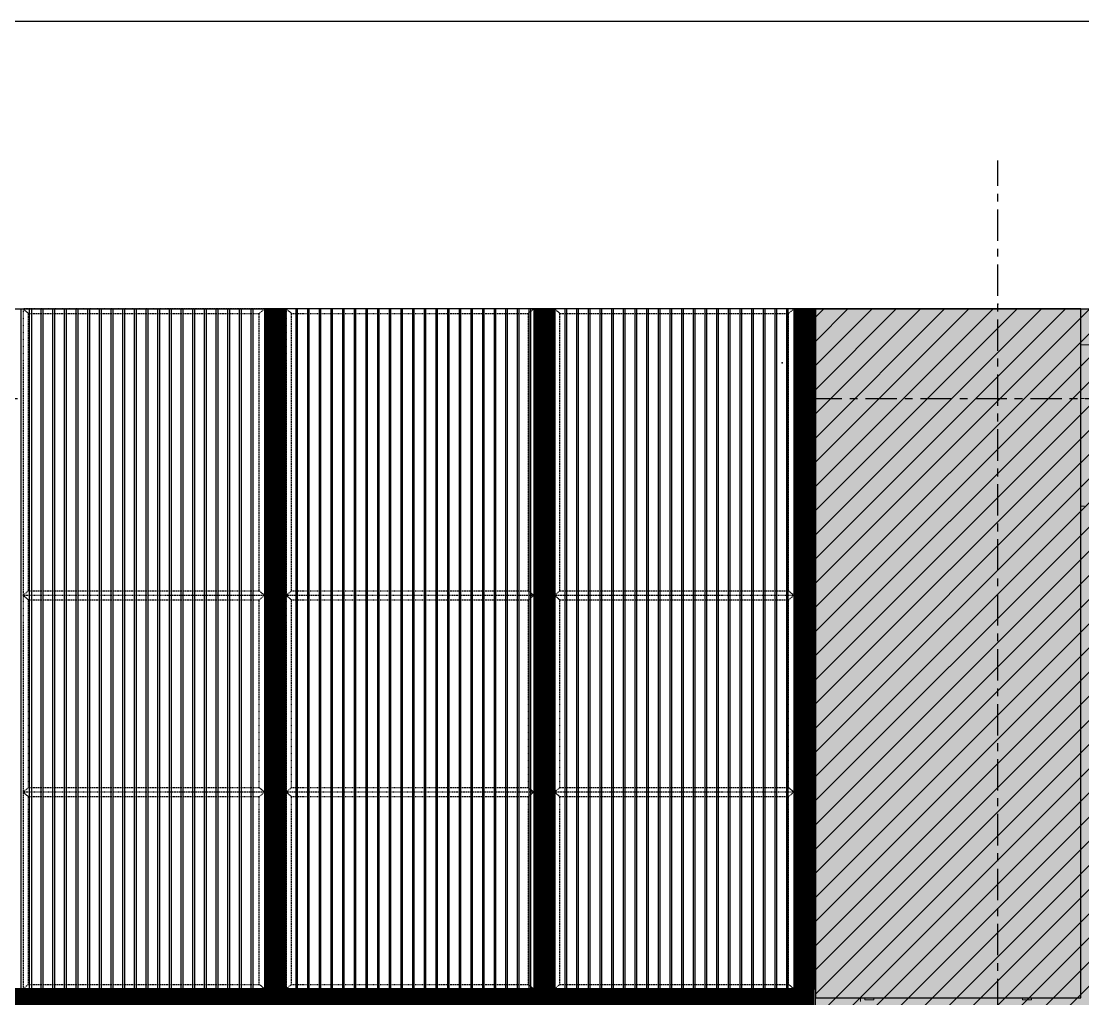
# Model space of a CAD drawing. Header units: millimetres. Extents: x 3774 to 718460, y -768339 to 192544.
# Drawn here: x 409014 to 414929, y -719312 to -713864 of the extents above; entities that cross this region are included whole.
import ezdxf
from ezdxf.enums import TextEntityAlignment as Align
from ezdxf.xclip import XClip

# ---------------------------------------------------------------- set-up
doc = ezdxf.new("R2010")
doc.units = ezdxf.units.MM
doc.header["$XCLIPFRAME"] = 0
doc.set_wipeout_variables(frame=1)
for name, pattern in [('TA_GL_000.70000', [1.925, 0.7, -0.175, 0.175, -0.175, 0.7]), ('TA_HL_001.00000', [6.5, 3.55, -2.95]), ('XKITLINE00', [0]), ('XKITLINE02', [4, 2, -2])]:
    doc.linetypes.add(name, pattern=pattern)
for name, color, linetype in [('000 - 0_SYM_DWG_GRID-BUBBLE_MAIN_COLOR_1', 7, 'Continuous'), ('000 - 0_SYM_DWG_GRIDLINE_MAIN_COLOR_251', 7, 'Continuous'), ('000 - CONCRETE_COL_HATCH_', 7, 'Continuous'), ('010 - ASPG_EXTR_MAIN_COLOR_2', 7, 'Continuous'), ('010 - ASPG_EXTR_WIPEOUT_', 7, 'Continuous'), ('010 - ASPG_FRAMING_MAIN_COLOR_1', 7, 'Continuous'), ('010 - ASPG_FRAMING_MAIN_COLOR_2', 7, 'Continuous'), ('010 - ASPG_FRAMING_SUB_COLOR_2', 7, 'Continuous'), ('010 - ASPG_FRAMING_SUB_COLOR_3', 7, 'Continuous'), ('010 - ASPG_FRAMING_WIPEOUT_', 7, 'Continuous'), ('DIM', 7, 'Continuous')]:
    doc.layers.add(name, color=color, linetype=linetype)
doc.layers.add('000_AREA_ASPG_AREA_HATCH_', color=7, linetype='Continuous', plot=False)
doc.layers.add('000_AREA_ASPG_AREA_MAIN_COLOR_1', color=7, linetype='Continuous', plot=False)
doc.layers.add('Bolt', color=7, linetype='Continuous', lineweight=0)
doc.layers.add('Part', color=7, linetype='Continuous', lineweight=0)
doc.styles.add('ARIAL', font='arial.ttf')
doc.styles.add('TA', font='', dxfattribs={"height": 4.5})
doc.styles.get('TA').set_extended_font_data('Cordia New')

# ---------------------------------------------------------------- blocks, each defined once
blk = doc.blocks.new('W-1-PP19-ST-ENT2_20260406-084955_STANDARD_PAPER_BLOCK')
at = {"layer": 'DIM', "color": 7}
blk.add_lwpolyline([(775, 0), (0, 0), (0, 443.999987), (775, 443.999987)], close=True, dxfattribs=at)
blk = doc.blocks.new('*U5902')
at = {"layer": '000 - 0_SYM_DWG_GRIDLINE_MAIN_COLOR_251', "color": 7, "linetype": 'ByBlock', "ltscale": 5}
blk.add_line((10, 0), (-759, 0), dxfattribs=at)
at = {"color": 7, "style": 'TA', "flags": 1}
blk.add_attdef('LOCATION', (6, -6), '', height=4.5, rotation=270, dxfattribs=at)
blk = doc.blocks.new('*U7974')
at = {"layer": '000 - 0_SYM_DWG_GRIDLINE_MAIN_COLOR_251', "color": 7, "linetype": 'ByBlock', "ltscale": 5}
blk.add_line((16, 0), (-354.34, 0), dxfattribs=at)
at = {"layer": '000 - 0_SYM_DWG_GRIDLINE_MAIN_COLOR_251', "color": 7}
blk.add_point((-338.34, 0), dxfattribs=at)
at = {"color": 7, "style": 'TA', "flags": 1}
blk.add_attdef('LOCATION', (6, -6), '', height=4.5, rotation=270, dxfattribs=at)
at = {"layer": '000 - 0_SYM_DWG_GRID-BUBBLE_MAIN_COLOR_1', "color": 7, "style": 'ARIAL'}
blk.add_attdef('GRID-HEAD', text='', height=4, rotation=90, dxfattribs=at).set_placement((34, 0), align=Align.MIDDLE_CENTER)
blk = doc.blocks.new('W-1-PP19-SE-ENT3_20260407-104913_PP19_ENT3_ELE1_DIMS_1')
at = {"layer": '000 - 0_SYM_DWG_GRIDLINE_MAIN_COLOR_251', "color": 7, "linetype": 'TA_GL_000.70000'}
for name, p, xscale, yscale, zscale, rotation in [('*U7974', (0, 101510), 50.00000000000007, 50.00000000000007, 50.00000000000007, 270), ('*U5902', (-27800, 118400), 50.00000000000003, 50.00000000000003, 50.00000000000003, 180), ('*U5902', (-27800, 117900), 50.00000000000003, 50.00000000000003, 50.00000000000003, 180)]:
    blk.add_blockref(name, p, dxfattribs=dict(at, xscale=xscale, yscale=yscale, zscale=zscale, rotation=rotation))
blk = doc.blocks.new('*A13064188')
at = {"layer": 'Part', "color": 7, "linetype": 'XKITLINE00', "lineweight": 0}
for p, q in [((2425.769529, -31.253462), (2328.969528, -31.253462)), ((2328.969528, -31.253462), (2328.969528, -33.653462)), ((2328.969528, -33.653462), (2363.435963, -33.653462)), ((2375.275963, -33.653462), (2375.435963, -33.653462))]:
    blk.add_line(p, q, dxfattribs=at)
blk = doc.blocks.new('*A13074189')
at = {"layer": 'Part', "color": 7, "linetype": 'XKITLINE00', "lineweight": 0}
for p, q in [((2331.369518, -33.653462), (2363.435963, -33.653462)), ((2331.369518, -38.453462), (2331.369518, -33.653462)), ((2375.275963, -33.653462), (2375.435963, -33.653462)), ((2331.369518, -38.453462), (2363.435963, -38.453462)), ((2375.275963, -38.453462), (2375.435963, -38.453462))]:
    blk.add_line(p, q, dxfattribs=at)
blk = doc.blocks.new('*A13214203')
at = {"layer": 'Part', "color": 7, "linetype": 'XKITLINE00', "lineweight": 0}
for p, q in [((2375.275963, -32.053462), (2363.435963, -32.053462)), ((2363.435963, -32.053462), (2363.435963, -60.373462)), ((2375.275963, -32.053462), (2375.275963, -60.373462)), ((2375.275963, -60.373462), (2363.435963, -60.373462))]:
    blk.add_line(p, q, dxfattribs=at)
blk = doc.blocks.new('*A15364418')
at = {"layer": 'Part', "color": 7, "linetype": 'XKITLINE00', "lineweight": 0}
for p, q in [((2363.049523, -78.053462), (2363.049523, -33.653462)), ((2363.049523, -33.653462), (2363.435963, -33.653462)), ((2365.449523, -60.533462), (2365.449523, -60.373462)), ((2363.049523, -78.053462), (2363.435963, -78.053462))]:
    blk.add_line(p, q, dxfattribs=at)
blk = doc.blocks.new('*A15374419')
at = {"layer": 'Part', "color": 7, "linetype": 'XKITLINE00', "lineweight": 0}
for p, q in [((2328.969518, -78.053462), (2328.969518, -33.653462)), ((2328.969518, -33.653462), (2331.369518, -33.653462)), ((2331.369518, -78.053462), (2331.369518, -33.653462)), ((2328.969518, -78.053462), (2331.369518, -78.053462))]:
    blk.add_line(p, q, dxfattribs=at)
blk = doc.blocks.new('*A15384420')
at = {"layer": 'Part', "color": 7, "linetype": 'XKITLINE00', "lineweight": 0}
for p, q in [((2359.449603, -38.773462), (2358.649603, -38.773462)), ((2358.649603, -44.053462), (2358.649603, -38.773462)), ((2359.449603, -44.053462), (2359.449603, -38.773462)), ((2358.649603, -56.053462), (2358.649603, -44.621462)), ((2359.449603, -56.053462), (2359.449603, -44.621462)), ((2358.649603, -68.053462), (2358.649603, -56.621462)), ((2359.449603, -68.053462), (2359.449603, -56.621462)), ((2358.649603, -80.053462), (2358.649603, -68.621462)), ((2359.449603, -80.053462), (2359.449603, -68.621462)), ((2358.649603, -82.133462), (2358.649603, -80.621462)), ((2359.449603, -82.133462), (2359.449603, -80.621462)), ((2358.649603, -82.133462), (2359.449603, -82.133462))]:
    blk.add_line(p, q, dxfattribs=at)
blk = doc.blocks.new('*A15394421')
at = {"layer": 'Part', "color": 7, "linetype": 'XKITLINE00', "lineweight": 0}
for p, q in [((2335.769518, -38.773462), (2334.969518, -38.773462)), ((2334.969518, -44.053462), (2334.969518, -38.773462)), ((2335.769518, -44.053462), (2335.769518, -38.773462)), ((2334.969518, -56.053462), (2334.969518, -44.621462)), ((2335.769518, -56.053462), (2335.769518, -44.621462)), ((2334.969518, -68.053462), (2334.969518, -56.621462)), ((2335.769518, -68.053462), (2335.769518, -56.621462)), ((2334.969518, -80.053462), (2334.969518, -68.621462)), ((2335.769518, -80.053462), (2335.769518, -68.621462)), ((2334.969518, -82.133462), (2334.969518, -80.621462)), ((2335.769518, -82.133462), (2335.769518, -80.621462)), ((2334.969518, -82.133462), (2335.769518, -82.133462))]:
    blk.add_line(p, q, dxfattribs=at)
blk = doc.blocks.new('*A16154497')
at = {"layer": 'Bolt', "color": 7, "linetype": 'XKITLINE02', "lineweight": 0}
for p, q in [((2329.313525, -56.621462), (2329.313525, -56.573462)), ((2329.313525, -56.621462), (2329.313525, -56.573462)), ((2329.433525, -56.573462), (2329.433525, -56.525462)), ((2329.433525, -56.573462), (2329.433525, -56.525462)), ((2329.489525, -56.684822), (2329.489525, -56.341462)), ((2329.489525, -56.684822), (2329.489525, -56.341462)), ((2329.545525, -56.573462), (2329.545525, -56.525462)), ((2329.545525, -56.573462), (2329.545525, -56.525462)), ((2329.665525, -56.621462), (2329.665525, -56.573462)), ((2329.665525, -56.621462), (2329.665525, -56.573462))]:
    blk.add_line(p, q, dxfattribs=at)
blk = doc.blocks.new('*A16164498')
at = {"layer": 'Bolt', "color": 7, "linetype": 'XKITLINE02', "lineweight": 0}
for p, q in [((2330.369525, -60.356822), (2330.369525, -60.013462)), ((2330.369525, -60.356822), (2330.369525, -60.013462)), ((2330.193525, -60.293462), (2330.193525, -60.213462)), ((2330.193525, -60.293462), (2330.193525, -60.213462)), ((2330.545525, -60.293462), (2330.545525, -60.213462)), ((2330.545525, -60.293462), (2330.545525, -60.213462))]:
    blk.add_line(p, q, dxfattribs=at)
blk = doc.blocks.new('*A16174499')
at = {"layer": 'Bolt', "color": 7, "linetype": 'XKITLINE00', "lineweight": 0}
for p, q in [((2330.257525, -59.933462), (2330.332117, -59.933462)), ((2330.369525, -59.821462), (2330.369525, -59.896054)), ((2330.369525, -60.045462), (2330.369525, -59.97087)), ((2330.481525, -59.933462), (2330.406933, -59.933462))]:
    blk.add_line(p, q, dxfattribs=at)
blk = doc.blocks.new('*A16184500')
at = {"layer": 'Bolt', "color": 7, "linetype": 'XKITLINE02', "lineweight": 0}
for p, q in [((2329.313522, -56.621462), (2329.313522, -56.573462)), ((2329.313522, -56.621462), (2329.313522, -56.573462)), ((2329.433522, -56.573462), (2329.433522, -56.525462)), ((2329.433522, -56.573462), (2329.433522, -56.525462)), ((2329.489522, -56.684822), (2329.489522, -56.341462)), ((2329.489522, -56.684822), (2329.489522, -56.341462)), ((2329.545522, -56.573462), (2329.545522, -56.525462)), ((2329.545522, -56.573462), (2329.545522, -56.525462)), ((2329.665522, -56.621462), (2329.665522, -56.573462)), ((2329.665522, -56.621462), (2329.665522, -56.573462))]:
    blk.add_line(p, q, dxfattribs=at)
blk = doc.blocks.new('*A16194501')
at = {"layer": 'Bolt', "color": 7, "linetype": 'XKITLINE02', "lineweight": 0}
for p, q in [((2330.369526, -60.356822), (2330.369526, -60.013462)), ((2330.369526, -60.356822), (2330.369526, -60.013462)), ((2330.193526, -60.293462), (2330.193526, -60.213462)), ((2330.193526, -60.293462), (2330.193526, -60.213462)), ((2330.545526, -60.293462), (2330.545526, -60.213462)), ((2330.545526, -60.293462), (2330.545526, -60.213462))]:
    blk.add_line(p, q, dxfattribs=at)
blk = doc.blocks.new('*A16204502')
at = {"layer": 'Bolt', "color": 7, "linetype": 'XKITLINE00', "lineweight": 0}
for p, q in [((2330.257526, -59.933462), (2330.332118, -59.933462)), ((2330.369526, -59.821462), (2330.369526, -59.896054)), ((2330.369526, -60.045462), (2330.369526, -59.97087)), ((2330.481526, -59.933462), (2330.406934, -59.933462))]:
    blk.add_line(p, q, dxfattribs=at)
blk = doc.blocks.new('*A16214503')
at = {"layer": 'Bolt', "color": 7, "linetype": 'XKITLINE02', "lineweight": 0}
for p, q in [((2329.489525, -44.684822), (2329.489525, -44.341462)), ((2329.489525, -44.684822), (2329.489525, -44.341462)), ((2329.313525, -44.621462), (2329.313525, -44.573462)), ((2329.313525, -44.621462), (2329.313525, -44.573462)), ((2329.433525, -44.573462), (2329.433525, -44.525462)), ((2329.433525, -44.573462), (2329.433525, -44.525462)), ((2329.545525, -44.573462), (2329.545525, -44.525462)), ((2329.545525, -44.573462), (2329.545525, -44.525462)), ((2329.665525, -44.621462), (2329.665525, -44.573462)), ((2329.665525, -44.621462), (2329.665525, -44.573462))]:
    blk.add_line(p, q, dxfattribs=at)
blk = doc.blocks.new('*A16224504')
at = {"layer": 'Bolt', "color": 7, "linetype": 'XKITLINE02', "lineweight": 0}
for p, q in [((2329.489522, -44.684822), (2329.489522, -44.341462)), ((2329.489522, -44.684822), (2329.489522, -44.341462)), ((2329.313522, -44.621462), (2329.313522, -44.573462)), ((2329.313522, -44.621462), (2329.313522, -44.573462)), ((2329.433522, -44.573462), (2329.433522, -44.525462)), ((2329.433522, -44.573462), (2329.433522, -44.525462)), ((2329.545522, -44.573462), (2329.545522, -44.525462)), ((2329.545522, -44.573462), (2329.545522, -44.525462)), ((2329.665522, -44.621462), (2329.665522, -44.573462)), ((2329.665522, -44.621462), (2329.665522, -44.573462))]:
    blk.add_line(p, q, dxfattribs=at)
blk = doc.blocks.new('*A16394521')
at = {"layer": 'Bolt', "color": 7, "linetype": 'XKITLINE00', "lineweight": 0}
for p, q in [((2330.257526, -38.973462), (2330.332118, -38.973462)), ((2330.369526, -38.861462), (2330.369526, -38.936054)), ((2330.369526, -39.085462), (2330.369526, -39.01087)), ((2330.481526, -38.973462), (2330.406934, -38.973462))]:
    blk.add_line(p, q, dxfattribs=at)
blk = doc.blocks.new('*A16404522')
at = {"layer": 'Bolt', "color": 7, "linetype": 'XKITLINE02', "lineweight": 0}
for p, q in [((2330.193526, -38.613462), (2330.193526, -38.693462)), ((2330.193526, -38.613462), (2330.193526, -38.693462)), ((2330.369526, -38.550102), (2330.369526, -38.893462)), ((2330.369526, -38.550102), (2330.369526, -38.893462)), ((2330.545526, -38.613462), (2330.545526, -38.693462)), ((2330.545526, -38.613462), (2330.545526, -38.693462))]:
    blk.add_line(p, q, dxfattribs=at)
blk = doc.blocks.new('*A16414523')
at = {"layer": 'Bolt', "color": 7, "linetype": 'XKITLINE00', "lineweight": 0}
for p, q in [((2330.257525, -38.973462), (2330.332117, -38.973462)), ((2330.369525, -38.861462), (2330.369525, -38.936054)), ((2330.369525, -39.085462), (2330.369525, -39.01087)), ((2330.481525, -38.973462), (2330.406933, -38.973462))]:
    blk.add_line(p, q, dxfattribs=at)
blk = doc.blocks.new('*A16424524')
at = {"layer": 'Bolt', "color": 7, "linetype": 'XKITLINE02', "lineweight": 0}
for p, q in [((2330.193525, -38.613462), (2330.193525, -38.693462)), ((2330.193525, -38.613462), (2330.193525, -38.693462)), ((2330.369525, -38.550102), (2330.369525, -38.893462)), ((2330.369525, -38.550102), (2330.369525, -38.893462)), ((2330.545525, -38.613462), (2330.545525, -38.693462)), ((2330.545525, -38.613462), (2330.545525, -38.693462))]:
    blk.add_line(p, q, dxfattribs=at)
blk = doc.blocks.new('*A16434525')
at = {"layer": 'Part', "color": 7, "linetype": 'XKITLINE00', "lineweight": 0}
for p, q in [((2362.889518, -56.053462), (2331.529518, -56.053462)), ((2331.529518, -56.573462), (2331.529518, -56.053462)), ((2362.889518, -56.573462), (2362.889518, -56.053462)), ((2362.889518, -56.573462), (2331.529518, -56.573462))]:
    blk.add_line(p, q, dxfattribs=at)
blk = doc.blocks.new('*A16444526')
at = {"layer": 'Part', "color": 7, "linetype": 'XKITLINE00', "lineweight": 0}
for p, q in [((2362.889518, -44.053462), (2331.529518, -44.053462)), ((2331.529518, -44.573462), (2331.529518, -44.053462)), ((2362.889518, -44.573462), (2362.889518, -44.053462)), ((2362.889518, -44.573462), (2331.529518, -44.573462))]:
    blk.add_line(p, q, dxfattribs=at)
blk = doc.blocks.new('*A16454527')
at = {"layer": 'Part', "color": 7, "linetype": 'XKITLINE00', "lineweight": 0}
for p, q in [((2358.649603, -44.573462), (2358.649603, -44.621462)), ((2358.649603, -44.621462), (2359.449603, -44.621462)), ((2359.449603, -44.621462), (2359.449603, -44.573462))]:
    blk.add_line(p, q, dxfattribs=at)
blk = doc.blocks.new('*A16464528')
at = {"layer": 'Part', "color": 7, "linetype": 'XKITLINE00', "lineweight": 0}
for p, q in [((2359.025603, -45.421462), (2359.025603, -44.621462)), ((2359.025603, -44.621462), (2359.073603, -44.621462)), ((2359.025603, -44.861462), (2359.073603, -44.861462)), ((2359.073603, -45.421462), (2359.073603, -44.621462)), ((2359.025603, -45.421462), (2359.073603, -45.421462))]:
    blk.add_line(p, q, dxfattribs=at)
blk = doc.blocks.new('*A16474529')
at = {"layer": 'Part', "color": 7, "linetype": 'XKITLINE00', "lineweight": 0}
for p, q in [((2358.649603, -56.573462), (2358.649603, -56.621462)), ((2358.649603, -56.621462), (2359.449603, -56.621462)), ((2359.449603, -56.621462), (2359.449603, -56.573462))]:
    blk.add_line(p, q, dxfattribs=at)
blk = doc.blocks.new('*A16484530')
at = {"layer": 'Part', "color": 7, "linetype": 'XKITLINE00', "lineweight": 0}
for p, q in [((2359.025603, -57.421462), (2359.025603, -56.621462)), ((2359.025603, -56.621462), (2359.073603, -56.621462)), ((2359.073603, -57.421462), (2359.073603, -56.621462)), ((2359.025603, -56.861462), (2359.073603, -56.861462)), ((2359.025603, -57.421462), (2359.073603, -57.421462))]:
    blk.add_line(p, q, dxfattribs=at)
blk = doc.blocks.new('*A16494531')
at = {"layer": 'Part', "color": 7, "linetype": 'XKITLINE00', "lineweight": 0}
for p, q in [((2365.635964, -60.453462), (2365.635964, -60.373462)), ((2365.635964, -60.453462), (2366.035964, -60.453462)), ((2365.675964, -60.393462), (2365.675964, -60.373462)), ((2366.035964, -60.393462), (2365.675964, -60.393462)), ((2366.035964, -60.453462), (2366.035964, -60.393462))]:
    blk.add_line(p, q, dxfattribs=at)
blk = doc.blocks.new('*A16514533')
at = {"layer": 'Part', "color": 7, "linetype": 'XKITLINE00', "lineweight": 0}
for p, q in [((2334.969518, -56.573462), (2334.969518, -56.621462)), ((2334.969518, -56.621462), (2335.769518, -56.621462)), ((2335.769518, -56.621462), (2335.769518, -56.573462))]:
    blk.add_line(p, q, dxfattribs=at)
blk = doc.blocks.new('*A16524534')
at = {"layer": 'Part', "color": 7, "linetype": 'XKITLINE00', "lineweight": 0}
for p, q in [((2335.345518, -57.421462), (2335.345518, -56.621462)), ((2335.345518, -56.621462), (2335.393518, -56.621462)), ((2335.393518, -57.421462), (2335.393518, -56.621462)), ((2335.345518, -56.861462), (2335.393518, -56.861462)), ((2335.345518, -57.421462), (2335.393518, -57.421462))]:
    blk.add_line(p, q, dxfattribs=at)
blk = doc.blocks.new('*A16534535')
at = {"layer": 'Part', "color": 7, "linetype": 'XKITLINE00', "lineweight": 0}
for p, q in [((2334.969518, -44.573462), (2334.969518, -44.621462)), ((2334.969518, -44.621462), (2335.769518, -44.621462)), ((2335.769518, -44.621462), (2335.769518, -44.573462))]:
    blk.add_line(p, q, dxfattribs=at)
blk = doc.blocks.new('*A16544536')
at = {"layer": 'Part', "color": 7, "linetype": 'XKITLINE00', "lineweight": 0}
for p, q in [((2335.345518, -45.421462), (2335.345518, -44.621462)), ((2335.345518, -44.621462), (2335.393518, -44.621462)), ((2335.345518, -44.861462), (2335.393518, -44.861462)), ((2335.393518, -45.421462), (2335.393518, -44.621462)), ((2335.345518, -45.421462), (2335.393518, -45.421462))]:
    blk.add_line(p, q, dxfattribs=at)
blk = doc.blocks.new('*A16754557')
at = {"layer": 'Bolt'}
for points in [[(2358.754, -44.573), (2358.754, -44.525), (2358.866, -44.525), (2358.866, -44.573)], [(2358.754, -44.621), (2358.754, -44.573), (2358.866, -44.573), (2358.866, -44.621)], [(2359.234, -44.573), (2359.234, -44.525), (2359.346, -44.525), (2359.346, -44.573)], [(2359.234, -44.621), (2359.234, -44.573), (2359.346, -44.573), (2359.346, -44.621)]]:
    blk.add_hatch(color=7, dxfattribs=at).paths.add_polyline_path(points, flags=17)
at = {"layer": 'Bolt', "color": 7, "linetype": 'XKITLINE00', "lineweight": 0}
for p, q in [((2358.81, -44.685), (2358.81, -44.341)), ((2359.29, -44.685), (2359.29, -44.341)), ((2358.754, -44.573), (2358.754, -44.525)), ((2358.754, -44.621), (2358.754, -44.573)), ((2358.866, -44.573), (2358.866, -44.525)), ((2358.866, -44.621), (2358.866, -44.573)), ((2359.234, -44.573), (2359.234, -44.525)), ((2359.234, -44.621), (2359.234, -44.573)), ((2359.346, -44.573), (2359.346, -44.525)), ((2359.346, -44.621), (2359.346, -44.573))]:
    blk.add_line(p, q, dxfattribs=at)
blk = doc.blocks.new('*A16764558')
at = {"layer": 'Bolt'}
for points in [[(2358.754, -56.573), (2358.754, -56.525), (2358.866, -56.525), (2358.866, -56.573)], [(2358.754, -56.621), (2358.754, -56.573), (2358.866, -56.573), (2358.866, -56.621)], [(2359.234, -56.573), (2359.234, -56.525), (2359.346, -56.525), (2359.346, -56.573)], [(2359.234, -56.621), (2359.234, -56.573), (2359.346, -56.573), (2359.346, -56.621)]]:
    blk.add_hatch(color=7, dxfattribs=at).paths.add_polyline_path(points, flags=17)
at = {"layer": 'Bolt', "color": 7, "linetype": 'XKITLINE00', "lineweight": 0}
for p, q in [((2358.754, -56.573), (2358.754, -56.525)), ((2358.754, -56.621), (2358.754, -56.573)), ((2358.81, -56.685), (2358.81, -56.341)), ((2358.866, -56.573), (2358.866, -56.525)), ((2358.866, -56.621), (2358.866, -56.573)), ((2359.234, -56.573), (2359.234, -56.525)), ((2359.234, -56.621), (2359.234, -56.573)), ((2359.29, -56.685), (2359.29, -56.341)), ((2359.346, -56.573), (2359.346, -56.525)), ((2359.346, -56.621), (2359.346, -56.573))]:
    blk.add_line(p, q, dxfattribs=at)
blk = doc.blocks.new('*A16774559')
at = {"layer": 'Bolt'}
for points in [[(2335.074, -56.573), (2335.074, -56.525), (2335.186, -56.525), (2335.186, -56.573)], [(2335.074, -56.621), (2335.074, -56.573), (2335.186, -56.573), (2335.186, -56.621)], [(2335.554, -56.573), (2335.554, -56.525), (2335.666, -56.525), (2335.666, -56.573)], [(2335.554, -56.621), (2335.554, -56.573), (2335.666, -56.573), (2335.666, -56.621)]]:
    blk.add_hatch(color=7, dxfattribs=at).paths.add_polyline_path(points, flags=17)
at = {"layer": 'Bolt', "color": 7, "linetype": 'XKITLINE00', "lineweight": 0}
for p, q in [((2335.074, -56.573), (2335.074, -56.525)), ((2335.074, -56.621), (2335.074, -56.573)), ((2335.13, -56.685), (2335.13, -56.341)), ((2335.186, -56.573), (2335.186, -56.525)), ((2335.186, -56.621), (2335.186, -56.573)), ((2335.554, -56.573), (2335.554, -56.525)), ((2335.554, -56.621), (2335.554, -56.573)), ((2335.61, -56.685), (2335.61, -56.341)), ((2335.666, -56.573), (2335.666, -56.525)), ((2335.666, -56.621), (2335.666, -56.573))]:
    blk.add_line(p, q, dxfattribs=at)
blk = doc.blocks.new('*A16784560')
at = {"layer": 'Bolt'}
for points in [[(2335.074, -44.573), (2335.074, -44.525), (2335.186, -44.525), (2335.186, -44.573)], [(2335.074, -44.621), (2335.074, -44.573), (2335.186, -44.573), (2335.186, -44.621)], [(2335.554, -44.573), (2335.554, -44.525), (2335.666, -44.525), (2335.666, -44.573)], [(2335.554, -44.621), (2335.554, -44.573), (2335.666, -44.573), (2335.666, -44.621)]]:
    blk.add_hatch(color=7, dxfattribs=at).paths.add_polyline_path(points, flags=17)
at = {"layer": 'Bolt', "color": 7, "linetype": 'XKITLINE00', "lineweight": 0}
for p, q in [((2335.13, -44.685), (2335.13, -44.341)), ((2335.61, -44.685), (2335.61, -44.341)), ((2335.074, -44.573), (2335.074, -44.525)), ((2335.074, -44.621), (2335.074, -44.573)), ((2335.186, -44.573), (2335.186, -44.525)), ((2335.186, -44.621), (2335.186, -44.573)), ((2335.554, -44.573), (2335.554, -44.525)), ((2335.554, -44.621), (2335.554, -44.573)), ((2335.666, -44.573), (2335.666, -44.525)), ((2335.666, -44.621), (2335.666, -44.573))]:
    blk.add_line(p, q, dxfattribs=at)
blk = doc.blocks.new('*A16914573')
at = {"layer": 'Part', "color": 7, "linetype": 'XKITLINE00', "lineweight": 0}
for p, q in [((2372.675964, -60.453462), (2372.675964, -60.373462)), ((2372.675964, -60.453462), (2373.075964, -60.453462)), ((2372.715964, -60.393462), (2372.715964, -60.373462)), ((2373.075964, -60.393462), (2372.715964, -60.393462)), ((2373.075964, -60.453462), (2373.075964, -60.393462))]:
    blk.add_line(p, q, dxfattribs=at)
blk = doc.blocks.new('*A16924574')
at = {"layer": 'Part', "color": 7, "linetype": 'XKITLINE00', "lineweight": 0}
for p, q in [((2334.489518, -38.693462), (2334.489518, -38.613462)), ((2334.489518, -38.613462), (2336.249518, -38.613462)), ((2334.489518, -38.693462), (2336.249518, -38.693462)), ((2336.249518, -38.693462), (2336.249518, -38.613462))]:
    blk.add_line(p, q, dxfattribs=at)
blk = doc.blocks.new('*A16934575')
at = {"layer": 'Part', "color": 7, "linetype": 'XKITLINE00', "lineweight": 0}
for p, q in [((2334.489518, -38.613462), (2334.329518, -38.453462)), ((2336.249518, -38.613462), (2334.489518, -38.613462)), ((2336.409518, -38.453462), (2336.249518, -38.613462))]:
    blk.add_line(p, q, dxfattribs=at)
blk = doc.blocks.new('*A16944576')
at = {"layer": 'Part', "color": 7, "linetype": 'XKITLINE00', "lineweight": 0}
for p, q in [((2335.393518, -38.773462), (2335.393518, -38.693462)), ((2335.433518, -38.773462), (2335.433518, -38.733462)), ((2335.433518, -38.733462), (2335.873518, -38.733462)), ((2335.873518, -38.733462), (2335.873518, -38.693462))]:
    blk.add_line(p, q, dxfattribs=at)
blk = doc.blocks.new('*A16954577')
at = {"layer": 'Part', "color": 7, "linetype": 'XKITLINE00', "lineweight": 0}
for p, q in [((2358.169603, -38.693462), (2358.169603, -38.613462)), ((2358.169603, -38.613462), (2359.929603, -38.613462)), ((2358.169603, -38.693462), (2359.929603, -38.693462)), ((2359.929603, -38.693462), (2359.929603, -38.613462))]:
    blk.add_line(p, q, dxfattribs=at)
blk = doc.blocks.new('*A16964578')
at = {"layer": 'Part', "color": 7, "linetype": 'XKITLINE00', "lineweight": 0}
for p, q in [((2358.169603, -38.613462), (2358.009603, -38.453462)), ((2359.929603, -38.613462), (2358.169603, -38.613462)), ((2360.089603, -38.453462), (2359.929603, -38.613462))]:
    blk.add_line(p, q, dxfattribs=at)
blk = doc.blocks.new('*A16974579')
at = {"layer": 'Part', "color": 7, "linetype": 'XKITLINE00', "lineweight": 0}
for p, q in [((2359.073603, -38.773462), (2359.073603, -38.693462)), ((2359.113603, -38.773462), (2359.113603, -38.733462)), ((2359.113603, -38.733462), (2359.553603, -38.733462)), ((2359.553603, -38.733462), (2359.553603, -38.693462))]:
    blk.add_line(p, q, dxfattribs=at)
blk = doc.blocks.new('*A16984580')
at = {"layer": 'Bolt', "color": 7, "linetype": 'XKITLINE02', "lineweight": 0}
for p, q in [((2335.282158, -38.973462), (2335.625518, -38.973462)), ((2335.345518, -38.917462), (2335.393518, -38.917462)), ((2335.345518, -39.029462), (2335.393518, -39.029462)), ((2335.393518, -38.917462), (2335.433518, -38.917462)), ((2335.393518, -39.029462), (2335.433518, -39.029462))]:
    blk.add_line(p, q, dxfattribs=at)
blk = doc.blocks.new('*A16994581')
at = {"layer": 'Bolt'}
for points in [[(2334.786, -38.613), (2334.786, -38.693), (2334.674, -38.693), (2334.674, -38.613)], [(2336.066, -38.613), (2336.066, -38.693), (2335.954, -38.693), (2335.954, -38.613)]]:
    blk.add_hatch(color=7, dxfattribs=at).paths.add_polyline_path(points, flags=17)
at = {"layer": 'Bolt', "color": 7, "linetype": 'XKITLINE00', "lineweight": 0}
for p, q in [((2334.674, -38.613), (2334.674, -38.693)), ((2334.73, -38.55), (2334.73, -38.893)), ((2334.786, -38.613), (2334.786, -38.693)), ((2335.954, -38.613), (2335.954, -38.693)), ((2336.01, -38.55), (2336.01, -38.893)), ((2336.066, -38.613), (2336.066, -38.693))]:
    blk.add_line(p, q, dxfattribs=at)
blk = doc.blocks.new('*A17004582')
at = {"layer": 'Bolt', "color": 7, "linetype": 'XKITLINE02', "lineweight": 0}
for p, q in [((2358.962243, -38.973462), (2359.305603, -38.973462)), ((2359.025603, -38.917462), (2359.073603, -38.917462)), ((2359.025603, -39.029462), (2359.073603, -39.029462)), ((2359.073603, -38.917462), (2359.113603, -38.917462)), ((2359.073603, -39.029462), (2359.113603, -39.029462))]:
    blk.add_line(p, q, dxfattribs=at)
blk = doc.blocks.new('*A17014583')
at = {"layer": 'Bolt'}
for points in [[(2358.466, -38.613), (2358.466, -38.693), (2358.354, -38.693), (2358.354, -38.613)], [(2359.746, -38.613), (2359.746, -38.693), (2359.634, -38.693), (2359.634, -38.613)]]:
    blk.add_hatch(color=7, dxfattribs=at).paths.add_polyline_path(points, flags=17)
at = {"layer": 'Bolt', "color": 7, "linetype": 'XKITLINE00', "lineweight": 0}
for p, q in [((2358.354, -38.613), (2358.354, -38.693)), ((2358.41, -38.55), (2358.41, -38.893)), ((2358.466, -38.613), (2358.466, -38.693)), ((2359.634, -38.613), (2359.634, -38.693)), ((2359.69, -38.55), (2359.69, -38.893)), ((2359.746, -38.613), (2359.746, -38.693))]:
    blk.add_line(p, q, dxfattribs=at)
blk = doc.blocks.new('*U8561')
at = {"color": 7}
blk.add_wipeout([(0, 0), (1480, 0), (1480, 3840), (0, 3840)], dxfattribs=at)
blk.add_lwpolyline([(0, 0), (1480, 0), (1480, 3840), (0, 3840)], close=True, dxfattribs=at)
blk = doc.blocks.new('W-1-PP19-SE-ENT3_20260407-111149_PP19_ENT3_SE_ELE3')
at = {"color": 7, "lineweight": 0, "xscale": 125, "yscale": 125, "zscale": 125}
for name in ['*A13064188', '*A13214203', '*A15374419', '*A13074189', '*A15364418', '*A16424524', '*A16404522', '*A16414523', '*A16394521', '*A16934575', '*A16924574', '*A16994581', '*A15394421', '*A16944576', '*A16964578', '*A16954577', '*A17014583', '*A15384420', '*A16974579', '*A16984580', '*A17004582', '*A16444526', '*A16224504', '*A16214503', '*A16784560', '*A16754557', '*A16534535', '*A16544536', '*A16454527', '*A16464528', '*A16184500', '*A16154497', '*A16434525', '*A16774559', '*A16764558', '*A16514533', '*A16524534', '*A16474529', '*A16484530', '*A16164498', '*A16194501', '*A16174499', '*A16204502', '*A16494531', '*A16914573']:
    blk.add_blockref(name, (-296446.190625, 122106.68275), dxfattribs=at)
at = {"color": 7}
blk.add_blockref('*U8561', (-1016.69525, 114560), dxfattribs=at)
blk = doc.blocks.new('A$Cc95a8f7c')
at = {"layer": '000 - CONCRETE_COL_HATCH_', "transparency": 33554585}
h = blk.add_hatch(dxfattribs=at)
h.set_pattern_fill('AR-CONC', scale=2.5)
h.paths.add_polyline_path([(-9706.691625, -12559.999625), (-14206.257875, -12559.999625), (-14206.257875, -15540), (-24.997375, -15540), (-24.997375, -12559.999625), (-3726.691625, -12559.999625), (-3726.691625, 300), (-9706.691625, 300)])
h = blk.add_hatch(dxfattribs=at)
h.set_pattern_fill('ANSI31', scale=30)
h.paths.add_polyline_path([(-3726.691625, -12559.999625), (-24.997375, -12559.999625), (-24.997375, -15540), (-14206.257875, -15540), (-14206.257875, -12559.999625), (-9706.691625, -12559.999625), (-9706.691625, 300), (-3726.691625, 300)])
at = {"layer": '000 - CONCRETE_COL_HATCH_', "color": 7}
blk.add_lwpolyline([(-3726.691625, -12559.999625), (-24.997375, -12559.999625), (-24.997375, -15540), (-14206.257875, -15540), (-14206.257875, -12559.999625), (-9706.691625, -12559.999625), (-9706.691625, 300), (-3726.691625, 300)], close=True, dxfattribs=at)
blk.add_lwpolyline([(-3726.691625, -12559.999625), (-24.997375, -12559.999625), (-24.997375, -15540), (-14206.257875, -15540), (-14206.257875, -12559.999625), (-9706.691625, -12559.999625), (-9706.691625, 300), (-3726.691625, 300)], close=True, dxfattribs=at)
blk.add_lwpolyline([(-3726.691625, -12559.999625), (-24.997375, -12559.999625), (-24.997375, -15540), (-14206.257875, -15540), (-14206.257875, -12559.999625), (-9706.691625, -12559.999625), (-9706.691625, 300), (-3726.691625, 300)], close=True, dxfattribs=at)
blk.add_lwpolyline([(-3726.691625, -12559.999625), (-24.997375, -12559.999625), (-24.997375, -15540), (-14206.257875, -15540), (-14206.257875, -12559.999625), (-9706.691625, -12559.999625), (-9706.691625, 300), (-3726.691625, 300)], close=True, dxfattribs=at)
blk = doc.blocks.new('W-1-PP19-SE-ENT3_20260407-141310_PP19_ENT3_PRECAST_HATCH')
at = {"color": 7}
blk.add_blockref('A$Cc95a8f7c', (-46357.4, 85502.9), dxfattribs=at)
blk = doc.blocks.new('W-1-PP19-SE-ENT3_20260407-141433PP19_ENT3_PRECAST_HATCH')
at = {"color": 7}
blk.add_blockref('W-1-PP19-SE-ENT3_20260407-141310_PP19_ENT3_PRECAST_HATCH', (55047.4, 32597.1), dxfattribs=at)
blk = doc.blocks.new('*U8523')
at = {"color": 7}
blk.add_wipeout([(0, 0), (77.5, 0), (77.5, 3800.000375), (0, 3800.000375)], dxfattribs=at)
blk.add_lwpolyline([(0, 0), (77.5, 0), (77.5, 3800.000375), (0, 3800.000375)], close=True, dxfattribs=at)
blk = doc.blocks.new('*U7965')
at = {"color": 7}
blk.add_wipeout([(0, -40), (4413, -40), (4413, 40), (0, 40)], dxfattribs=at).dxf.layer = '010 - ASPG_FRAMING_WIPEOUT_'
at = {"layer": '010 - ASPG_FRAMING_MAIN_COLOR_2', "color": 7}
blk.add_lwpolyline([(0, -40), (4413, -40), (4413, 40), (0, 40)], close=True, dxfattribs=at)
at = {"color": 7}
for points in [[(0, 40), (4493.8, 40), (4493.8, 50), (0, 50)], [(0, -50), (4493.8, -50), (4493.8, -40), (0, -40)]]:
    blk.add_wipeout(points, dxfattribs=at).dxf.layer = '010 - ASPG_FRAMING_WIPEOUT_'
at = {"layer": '010 - ASPG_FRAMING_MAIN_COLOR_1', "color": 7}
for points in [[(0, 40), (4493.8, 40), (4493.8, 50), (0, 50)], [(0, -50), (4493.8, -50), (4493.8, -40), (0, -40)]]:
    blk.add_lwpolyline(points, close=True, dxfattribs=at)
blk = doc.blocks.new('*U8025')
at = {"color": 7}
blk.add_wipeout([(50, 0), (1416.3, 0), (1416.3, 3790), (50, 3790)], dxfattribs=at).dxf.layer = '010 - ASPG_EXTR_WIPEOUT_'
at = {"layer": '010 - ASPG_EXTR_MAIN_COLOR_2', "color": 7}
for points in [[(125, 0), (135.2, 0), (135.2, 3790), (125, 3790)], [(190, 0), (200.2, 0), (200.2, 3790), (190, 3790)], [(255, 0), (265.2, 0), (265.2, 3790), (255, 3790)], [(320, 0), (330.2, 0), (330.2, 3790), (320, 3790)], [(385, 0), (395.2, 0), (395.2, 3790), (385, 3790)], [(450, 0), (460.2, 0), (460.2, 3790), (450, 3790)], [(515, 0), (525.2, 0), (525.2, 3790), (515, 3790)], [(580, 0), (590.2, 0), (590.2, 3790), (580, 3790)], [(645, 0), (655.2, 0), (655.2, 3790), (645, 3790)], [(710, 0), (720.2, 0), (720.2, 3790), (710, 3790)], [(775, 0), (785.2, 0), (785.2, 3790), (775, 3790)], [(840, 0), (850.2, 0), (850.2, 3790), (840, 3790)], [(905, 0), (915.2, 0), (915.2, 3790), (905, 3790)], [(970, 0), (980.2, 0), (980.2, 3790), (970, 3790)], [(1035, 0), (1045.2, 0), (1045.2, 3790), (1035, 3790)], [(1100, 0), (1110.2, 0), (1110.2, 3790), (1100, 3790)], [(1165, 0), (1175.2, 0), (1175.2, 3790), (1165, 3790)], [(1230, 0), (1240.2, 0), (1240.2, 3790), (1230, 3790)], [(1295, 0), (1305.2, 0), (1305.2, 3790), (1295, 3790)], [(1360, 0), (1370.2, 0), (1370.2, 3790), (1360, 3790)]]:
    blk.add_lwpolyline(points, close=True, dxfattribs=at)
at = {"layer": '010 - ASPG_FRAMING_SUB_COLOR_2', "color": 7}
blk.add_lwpolyline([(50, 0), (1416.3, 0), (1416.3, 3790), (50, 3790)], close=True, dxfattribs=at)
at = {"color": 7}
blk.add_wipeout([(-50, 0), (50, 0), (50, 3790), (-50, 3790)], dxfattribs=at).dxf.layer = '010 - ASPG_EXTR_WIPEOUT_'
at = {"layer": '010 - ASPG_FRAMING_MAIN_COLOR_1', "color": 7}
for points in [[(-50, 0), (-40, 0), (-40, 3790), (-50, 3790)], [(40, 0), (50, 0), (50, 3790), (40, 3790)]]:
    blk.add_lwpolyline(points, close=True, dxfattribs=at)
at = {"layer": '010 - ASPG_FRAMING_SUB_COLOR_2', "color": 7}
blk.add_lwpolyline([(-50, 0), (50, 0), (50, 3790), (-50, 3790)], close=True, dxfattribs=at)
blk = doc.blocks.new('*U8024')
at = {"color": 7}
blk.add_wipeout([(50, 0), (1450, 0), (1450, 3790), (50, 3790)], dxfattribs=at).dxf.layer = '010 - ASPG_EXTR_WIPEOUT_'
at = {"layer": '010 - ASPG_EXTR_MAIN_COLOR_2', "color": 7}
for points in [[(113.3, 0), (123.5, 0), (123.5, 3790), (113.3, 3790)], [(178.3, 0), (188.5, 0), (188.5, 3790), (178.3, 3790)], [(243.3, 0), (253.5, 0), (253.5, 3790), (243.3, 3790)], [(308.3, 0), (318.5, 0), (318.5, 3790), (308.3, 3790)], [(373.3, 0), (383.5, 0), (383.5, 3790), (373.3, 3790)], [(438.3, 0), (448.5, 0), (448.5, 3790), (438.3, 3790)], [(503.3, 0), (513.5, 0), (513.5, 3790), (503.3, 3790)], [(568.3, 0), (578.5, 0), (578.5, 3790), (568.3, 3790)], [(633.3, 0), (643.5, 0), (643.5, 3790), (633.3, 3790)], [(698.3, 0), (708.5, 0), (708.5, 3790), (698.3, 3790)], [(763.3, 0), (773.5, 0), (773.5, 3790), (763.3, 3790)], [(828.3, 0), (838.5, 0), (838.5, 3790), (828.3, 3790)], [(893.3, 0), (903.5, 0), (903.5, 3790), (893.3, 3790)], [(958.3, 0), (968.5, 0), (968.5, 3790), (958.3, 3790)], [(1023.3, 0), (1033.5, 0), (1033.5, 3790), (1023.3, 3790)], [(1088.3, 0), (1098.5, 0), (1098.5, 3790), (1088.3, 3790)], [(1153.3, 0), (1163.5, 0), (1163.5, 3790), (1153.3, 3790)], [(1218.3, 0), (1228.5, 0), (1228.5, 3790), (1218.3, 3790)], [(1283.3, 0), (1293.5, 0), (1293.5, 3790), (1283.3, 3790)], [(1348.3, 0), (1358.5, 0), (1358.5, 3790), (1348.3, 3790)]]:
    blk.add_lwpolyline(points, close=True, dxfattribs=at)
at = {"layer": '010 - ASPG_FRAMING_SUB_COLOR_2', "color": 7}
blk.add_lwpolyline([(50, 0), (1450, 0), (1450, 3790), (50, 3790)], close=True, dxfattribs=at)
at = {"color": 7}
for points in [[(-50, 0), (50, 0), (50, 3790), (-50, 3790)], [(1450, 0), (1550, 0), (1550, 3790), (1450, 3790)]]:
    blk.add_wipeout(points, dxfattribs=at).dxf.layer = '010 - ASPG_EXTR_WIPEOUT_'
at = {"layer": '010 - ASPG_EXTR_MAIN_COLOR_2', "color": 7}
blk.add_lwpolyline([(1413.3, 0), (1423.5, 0), (1423.5, 3790), (1413.3, 3790)], close=True, dxfattribs=at)
at = {"layer": '010 - ASPG_FRAMING_MAIN_COLOR_1', "color": 7}
for points in [[(-50, 0), (-40, 0), (-40, 3790), (-50, 3790)], [(40, 0), (50, 0), (50, 3790), (40, 3790)], [(1450, 0), (1460, 0), (1460, 3790), (1450, 3790)], [(1540, 0), (1550, 0), (1550, 3790), (1540, 3790)]]:
    blk.add_lwpolyline(points, close=True, dxfattribs=at)
at = {"layer": '010 - ASPG_FRAMING_SUB_COLOR_2', "color": 7}
for points in [[(-50, 0), (50, 0), (50, 3790), (-50, 3790)], [(1450, 0), (1550, 0), (1550, 3790), (1450, 3790)]]:
    blk.add_lwpolyline(points, close=True, dxfattribs=at)
blk = doc.blocks.new('*U8026')
at = {"color": 7}
blk.add_wipeout([(50, 0), (1400, 0), (1400, 3790), (50, 3790)], dxfattribs=at).dxf.layer = '010 - ASPG_EXTR_WIPEOUT_'
at = {"layer": '010 - ASPG_EXTR_MAIN_COLOR_2', "color": 7}
for points in [[(113.3, 0), (123.5, 0), (123.5, 3790), (113.3, 3790)], [(178.3, 0), (188.5, 0), (188.5, 3790), (178.3, 3790)], [(243.3, 0), (253.5, 0), (253.5, 3790), (243.3, 3790)], [(308.3, 0), (318.5, 0), (318.5, 3790), (308.3, 3790)], [(373.3, 0), (383.5, 0), (383.5, 3790), (373.3, 3790)], [(438.3, 0), (448.5, 0), (448.5, 3790), (438.3, 3790)], [(503.3, 0), (513.5, 0), (513.5, 3790), (503.3, 3790)], [(568.3, 0), (578.5, 0), (578.5, 3790), (568.3, 3790)], [(633.3, 0), (643.5, 0), (643.5, 3790), (633.3, 3790)], [(698.3, 0), (708.5, 0), (708.5, 3790), (698.3, 3790)], [(763.3, 0), (773.5, 0), (773.5, 3790), (763.3, 3790)], [(828.3, 0), (838.5, 0), (838.5, 3790), (828.3, 3790)], [(893.3, 0), (903.5, 0), (903.5, 3790), (893.3, 3790)], [(958.3, 0), (968.5, 0), (968.5, 3790), (958.3, 3790)], [(1023.3, 0), (1033.5, 0), (1033.5, 3790), (1023.3, 3790)], [(1088.3, 0), (1098.5, 0), (1098.5, 3790), (1088.3, 3790)], [(1153.3, 0), (1163.5, 0), (1163.5, 3790), (1153.3, 3790)], [(1218.3, 0), (1228.5, 0), (1228.5, 3790), (1218.3, 3790)], [(1283.3, 0), (1293.5, 0), (1293.5, 3790), (1283.3, 3790)], [(1348.3, 0), (1358.5, 0), (1358.5, 3790), (1348.3, 3790)]]:
    blk.add_lwpolyline(points, close=True, dxfattribs=at)
at = {"layer": '010 - ASPG_FRAMING_SUB_COLOR_2', "color": 7}
blk.add_lwpolyline([(50, 0), (1400, 0), (1400, 3790), (50, 3790)], close=True, dxfattribs=at)
at = {"color": 7}
for points in [[(-50, 0), (50, 0), (50, 3790), (-50, 3790)], [(1400, 0), (1500, 0), (1500, 3790), (1400, 3790)]]:
    blk.add_wipeout(points, dxfattribs=at).dxf.layer = '010 - ASPG_EXTR_WIPEOUT_'
at = {"layer": '010 - ASPG_FRAMING_MAIN_COLOR_1', "color": 7}
for points in [[(-50, 0), (-40, 0), (-40, 3790), (-50, 3790)], [(40, 0), (50, 0), (50, 3790), (40, 3790)], [(1400, 0), (1410, 0), (1410, 3790), (1400, 3790)], [(1490, 0), (1500, 0), (1500, 3790), (1490, 3790)]]:
    blk.add_lwpolyline(points, close=True, dxfattribs=at)
at = {"layer": '010 - ASPG_FRAMING_SUB_COLOR_2', "color": 7}
for points in [[(-50, 0), (50, 0), (50, 3790), (-50, 3790)], [(1400, 0), (1500, 0), (1500, 3790), (1400, 3790)]]:
    blk.add_lwpolyline(points, close=True, dxfattribs=at)
blk = doc.blocks.new('*U8158')
at = {"layer": '010 - ASPG_FRAMING_SUB_COLOR_3', "color": 7, "linetype": 'ByBlock'}
for points in [[(0, 0), (0, 1346.3), (25, 1316.3), (25, 30), (0, 0)], [(1096.7, 1346.3), (0, 1346.3), (25, 1316.3), (1071.7, 1316.3)], [(1096.7, 0), (1096.7, 1346.3), (1071.7, 1316.3), (1071.7, 30), (1096.7, 0)], [(25, 30), (1071.7, 30), (1096.7, 0), (0, 0), (25, 30)]]:
    blk.add_lwpolyline(points, close=True, dxfattribs=at)
blk = doc.blocks.new('*U8159')
at = {"layer": '010 - ASPG_FRAMING_SUB_COLOR_3', "color": 7, "linetype": 'ByBlock'}
for points in [[(0, 0), (0, 1380), (25, 1350), (25, 30), (0, 0)], [(1096.7, 1380), (0, 1380), (25, 1350), (1071.7, 1350)], [(1096.7, 0), (1096.7, 1380), (1071.7, 1350), (1071.7, 30), (1096.7, 0)], [(25, 30), (1071.7, 30), (1096.7, 0), (0, 0), (25, 30)]]:
    blk.add_lwpolyline(points, close=True, dxfattribs=at)
blk = doc.blocks.new('*U8160')
at = {"layer": '010 - ASPG_FRAMING_SUB_COLOR_3', "color": 7, "linetype": 'ByBlock'}
for points in [[(0, 0), (0, 1335), (25, 1305), (25, 30), (0, 0)], [(1096.7, 1335), (0, 1335), (25, 1305), (1071.7, 1305)], [(1096.7, 0), (1096.7, 1335), (1071.7, 1305), (1071.7, 30), (1096.7, 0)], [(25, 30), (1071.7, 30), (1096.7, 0), (0, 0), (25, 30)]]:
    blk.add_lwpolyline(points, close=True, dxfattribs=at)
blk = doc.blocks.new('*U8497')
at = {"layer": '010 - ASPG_FRAMING_SUB_COLOR_3', "color": 7, "linetype": 'ByBlock'}
for points in [[(0, 0), (0, 1346.3), (25, 1316.3), (25, 30), (0, 0)], [(1596.7, 1346.3), (0, 1346.3), (25, 1316.3), (1571.7, 1316.3)], [(1596.7, 0), (1596.7, 1346.3), (1571.7, 1316.3), (1571.7, 30), (1596.7, 0)], [(25, 30), (1571.7, 30), (1596.7, 0), (0, 0), (25, 30)]]:
    blk.add_lwpolyline(points, close=True, dxfattribs=at)
blk = doc.blocks.new('*U8500')
at = {"layer": '010 - ASPG_FRAMING_SUB_COLOR_3', "color": 7, "linetype": 'ByBlock'}
for points in [[(0, 0), (0, 1380), (25, 1350), (25, 30), (0, 0)], [(1596.7, 1380), (0, 1380), (25, 1350), (1571.7, 1350)], [(1596.7, 0), (1596.7, 1380), (1571.7, 1350), (1571.7, 30), (1596.7, 0)], [(25, 30), (1571.7, 30), (1596.7, 0), (0, 0), (25, 30)]]:
    blk.add_lwpolyline(points, close=True, dxfattribs=at)
blk = doc.blocks.new('*U8499')
at = {"layer": '010 - ASPG_FRAMING_SUB_COLOR_3', "color": 7, "linetype": 'ByBlock'}
for points in [[(0, 0), (0, 1335), (25, 1305), (25, 30), (0, 0)], [(1596.7, 1335), (0, 1335), (25, 1305), (1571.7, 1305)], [(1596.7, 0), (1596.7, 1335), (1571.7, 1305), (1571.7, 30), (1596.7, 0)], [(25, 30), (1571.7, 30), (1596.7, 0), (0, 0), (25, 30)]]:
    blk.add_lwpolyline(points, close=True, dxfattribs=at)
blk = doc.blocks.new('*U8524')
at = {"layer": '000_AREA_ASPG_AREA_HATCH_', "transparency": 33554539}
h = blk.add_hatch(dxfattribs=at)
h.set_pattern_fill('ANSI31')
h.set_pattern_definition([(45, (-24.4354, 3764.1105), (-2.245064, 2.245064), [])])
h.paths.add_polyline_path([(-60, 0), (60, 0), (60, 3790), (-60, 3790)])
at = {"layer": '000_AREA_ASPG_AREA_MAIN_COLOR_1', "color": 7}
blk.add_lwpolyline([(-60, 0), (60, 0), (60, 3790), (-60, 3790)], close=True, dxfattribs=at)
blk = doc.blocks.new('*U8498')
at = {"layer": '000_AREA_ASPG_AREA_HATCH_', "transparency": 33554539}
h = blk.add_hatch(dxfattribs=at)
h.set_pattern_fill('ANSI31')
h.set_pattern_definition([(45, (-24.4354, 3764.1105), (-2.245064, 2.245064), [])])
h.paths.add_polyline_path([(-60, 0), (60, 0), (60, 3790), (-60, 3790)])
at = {"layer": '000_AREA_ASPG_AREA_MAIN_COLOR_1', "color": 7}
blk.add_lwpolyline([(-60, 0), (60, 0), (60, 3790), (-60, 3790)], close=True, dxfattribs=at)
blk = doc.blocks.new('*U8192')
at = {"layer": '000_AREA_ASPG_AREA_HATCH_', "transparency": 33554539}
h = blk.add_hatch(dxfattribs=at)
h.set_pattern_fill('ANSI31')
h.set_pattern_definition([(45, (-24.4354, 3764.1105), (-2.245064, 2.245064), [])])
h.paths.add_polyline_path([(-60, 0), (60, 0), (60, 3790), (-60, 3790)])
at = {"layer": '000_AREA_ASPG_AREA_MAIN_COLOR_1', "color": 7}
blk.add_lwpolyline([(-60, 0), (60, 0), (60, 3790), (-60, 3790)], close=True, dxfattribs=at)
blk = doc.blocks.new('*U8198')
at = {"layer": '000_AREA_ASPG_AREA_HATCH_', "transparency": 33554539}
h = blk.add_hatch(dxfattribs=at)
h.set_pattern_fill('ANSI31')
h.set_pattern_definition([(45, (-24.4354, 4467.9105), (-2.245064, 2.245064), [])])
h.paths.add_polyline_path([(-60, 0), (60, 0), (60, 4493.8), (-60, 4493.8)])
at = {"layer": '000_AREA_ASPG_AREA_MAIN_COLOR_1', "color": 7}
blk.add_lwpolyline([(-60, 0), (60, 0), (60, 4493.8), (-60, 4493.8)], close=True, dxfattribs=at)

msp = doc.modelspace()

# ---------------------------------------------------------------- block references
at = {"color": 7}
ref = msp.add_blockref('W-1-PP19-SE-ENT3_20260407-111149_PP19_ENT3_SE_ELE3', (414456.105, -833866.64), dxfattribs=at)
XClip(ref).set_block_clipping_path([(-32830.0732933623, 98192.9450294074), (1428.5091477262, 121044.4843190958)])

# ---------------------------------------------------------------- next in the draw order: block references
ref = msp.add_blockref('W-1-PP19-SE-ENT3_20260407-141433PP19_ENT3_PRECAST_HATCH', (414456.105, -833866.64), dxfattribs=at)
XClip(ref).set_block_clipping_path([(-32830.0732933624, 98192.9450294074), (2023.6130077739, 121044.4843190958)])
at = {"layer": 'DIM', "color": 7, "xscale": 50, "yscale": 50, "zscale": 50}
msp.add_blockref('W-1-PP19-ST-ENT2_20260406-084955_STANDARD_PAPER_BLOCK', (382906.649, -736063.653), dxfattribs=at)

# ---------------------------------------------------------------- next in the draw order: block references
at = {"color": 7, "xscale": -1}
msp.add_blockref('*U8523', (409013.805, -719266.64), dxfattribs=at)

# ---------------------------------------------------------------- next in the draw order: block references
at = {"color": 7, "rotation": 180}
msp.add_blockref('*U7965', (413430.105, -719316.64), dxfattribs=at)

# ---------------------------------------------------------------- next in the draw order: block references
at = {"color": 7}
msp.add_blockref('W-1-PP19-SE-ENT3_20260407-104913_PP19_ENT3_ELE1_DIMS_1', (414456.105, -833866.64), dxfattribs=at)

# ---------------------------------------------------------------- next in the draw order: block references
at = {"color": 7, "xscale": -1}
msp.add_blockref('*U8025', (410430.105, -719256.64), dxfattribs=at)

# ---------------------------------------------------------------- next in the draw order: block references
at = {"color": 7}
msp.add_blockref('*U8024', (410430.105, -719256.64), dxfattribs=at)

# ---------------------------------------------------------------- next in the draw order: block references
at = {"color": 7, "linetype": 'TA_HL_001.00000', "rotation": 90}
for name, p in [('*U8497', (410370.105, -717063.306)), ('*U8158', (410370.105, -718159.973)), ('*U8158', (410370.105, -719256.64))]:
    msp.add_blockref(name, p, dxfattribs=at)
at = {"color": 7}
for name, p in [('*U8524', (410430.105, -719256.64)), ('*U8026', (411930.105, -719256.64))]:
    msp.add_blockref(name, p, dxfattribs=at)

# ---------------------------------------------------------------- next in the draw order: linework, layer by layer
msp.add_point((413254.802, -715766.64), dxfattribs=at)

# ---------------------------------------------------------------- next in the draw order: block references
at = {"color": 7, "linetype": 'TA_HL_001.00000', "rotation": 90}
for name, p in [('*U8500', (411870.105, -717063.306)), ('*U8499', (413320.105, -717063.306)), ('*U8159', (411870.105, -718159.973)), ('*U8160', (413320.105, -718159.973)), ('*U8159', (411870.105, -719256.64)), ('*U8160', (413320.105, -719256.64))]:
    msp.add_blockref(name, p, dxfattribs=at)
at = {"color": 7}
for name, p in [('*U8498', (411930.105, -719256.64)), ('*U8192', (413380.105, -719256.64))]:
    msp.add_blockref(name, p, dxfattribs=at)
at = {"color": 7, "rotation": 90}
msp.add_blockref('*U8198', (413430.105, -719316.64), dxfattribs=at)

doc.saveas('drawing.dxf')
